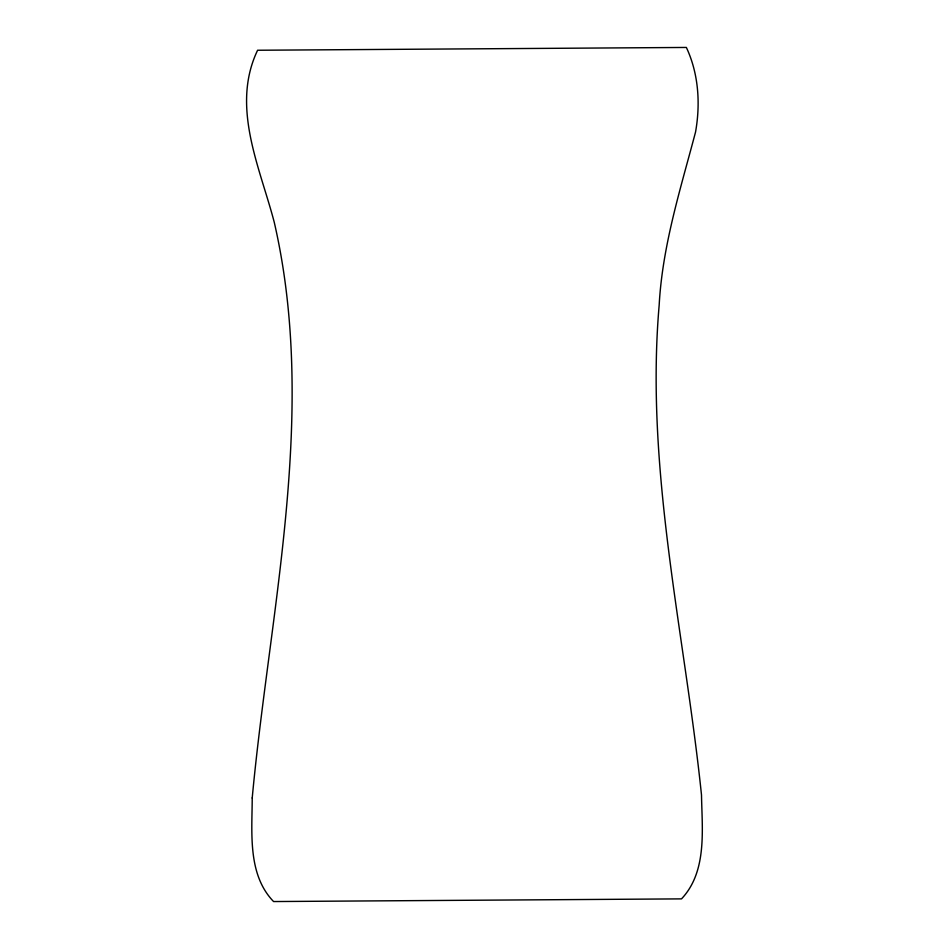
<?xml version="1.0" encoding="UTF-8"?>
<svg xmlns="http://www.w3.org/2000/svg" width="949" height="949" viewBox="0 0 949 949"><rect width="100%" height="100%" fill="white"/><g stroke="black" fill="none" stroke-linecap="round" stroke-linejoin="round"><path stroke-width="1.42" d="M252.22 797.955C252.126 832.403 247.333 874.432 273.573 901.55L681.512 898.881C707.396 871.431 702.046 829.473 701.501 795.013C684.597 632.259 644.94 469.767 659.175 305.068C662.39 245.696 680.516 189.041 695.546 132.041C700.552 103.738 698.654 73.725 686.364 47.45L257.594 50.25C230.595 106.774 259.919 167.119 274.285 222.41C317.951 412.637 269.919 608.001 252.22 797.955"/></g></svg>
